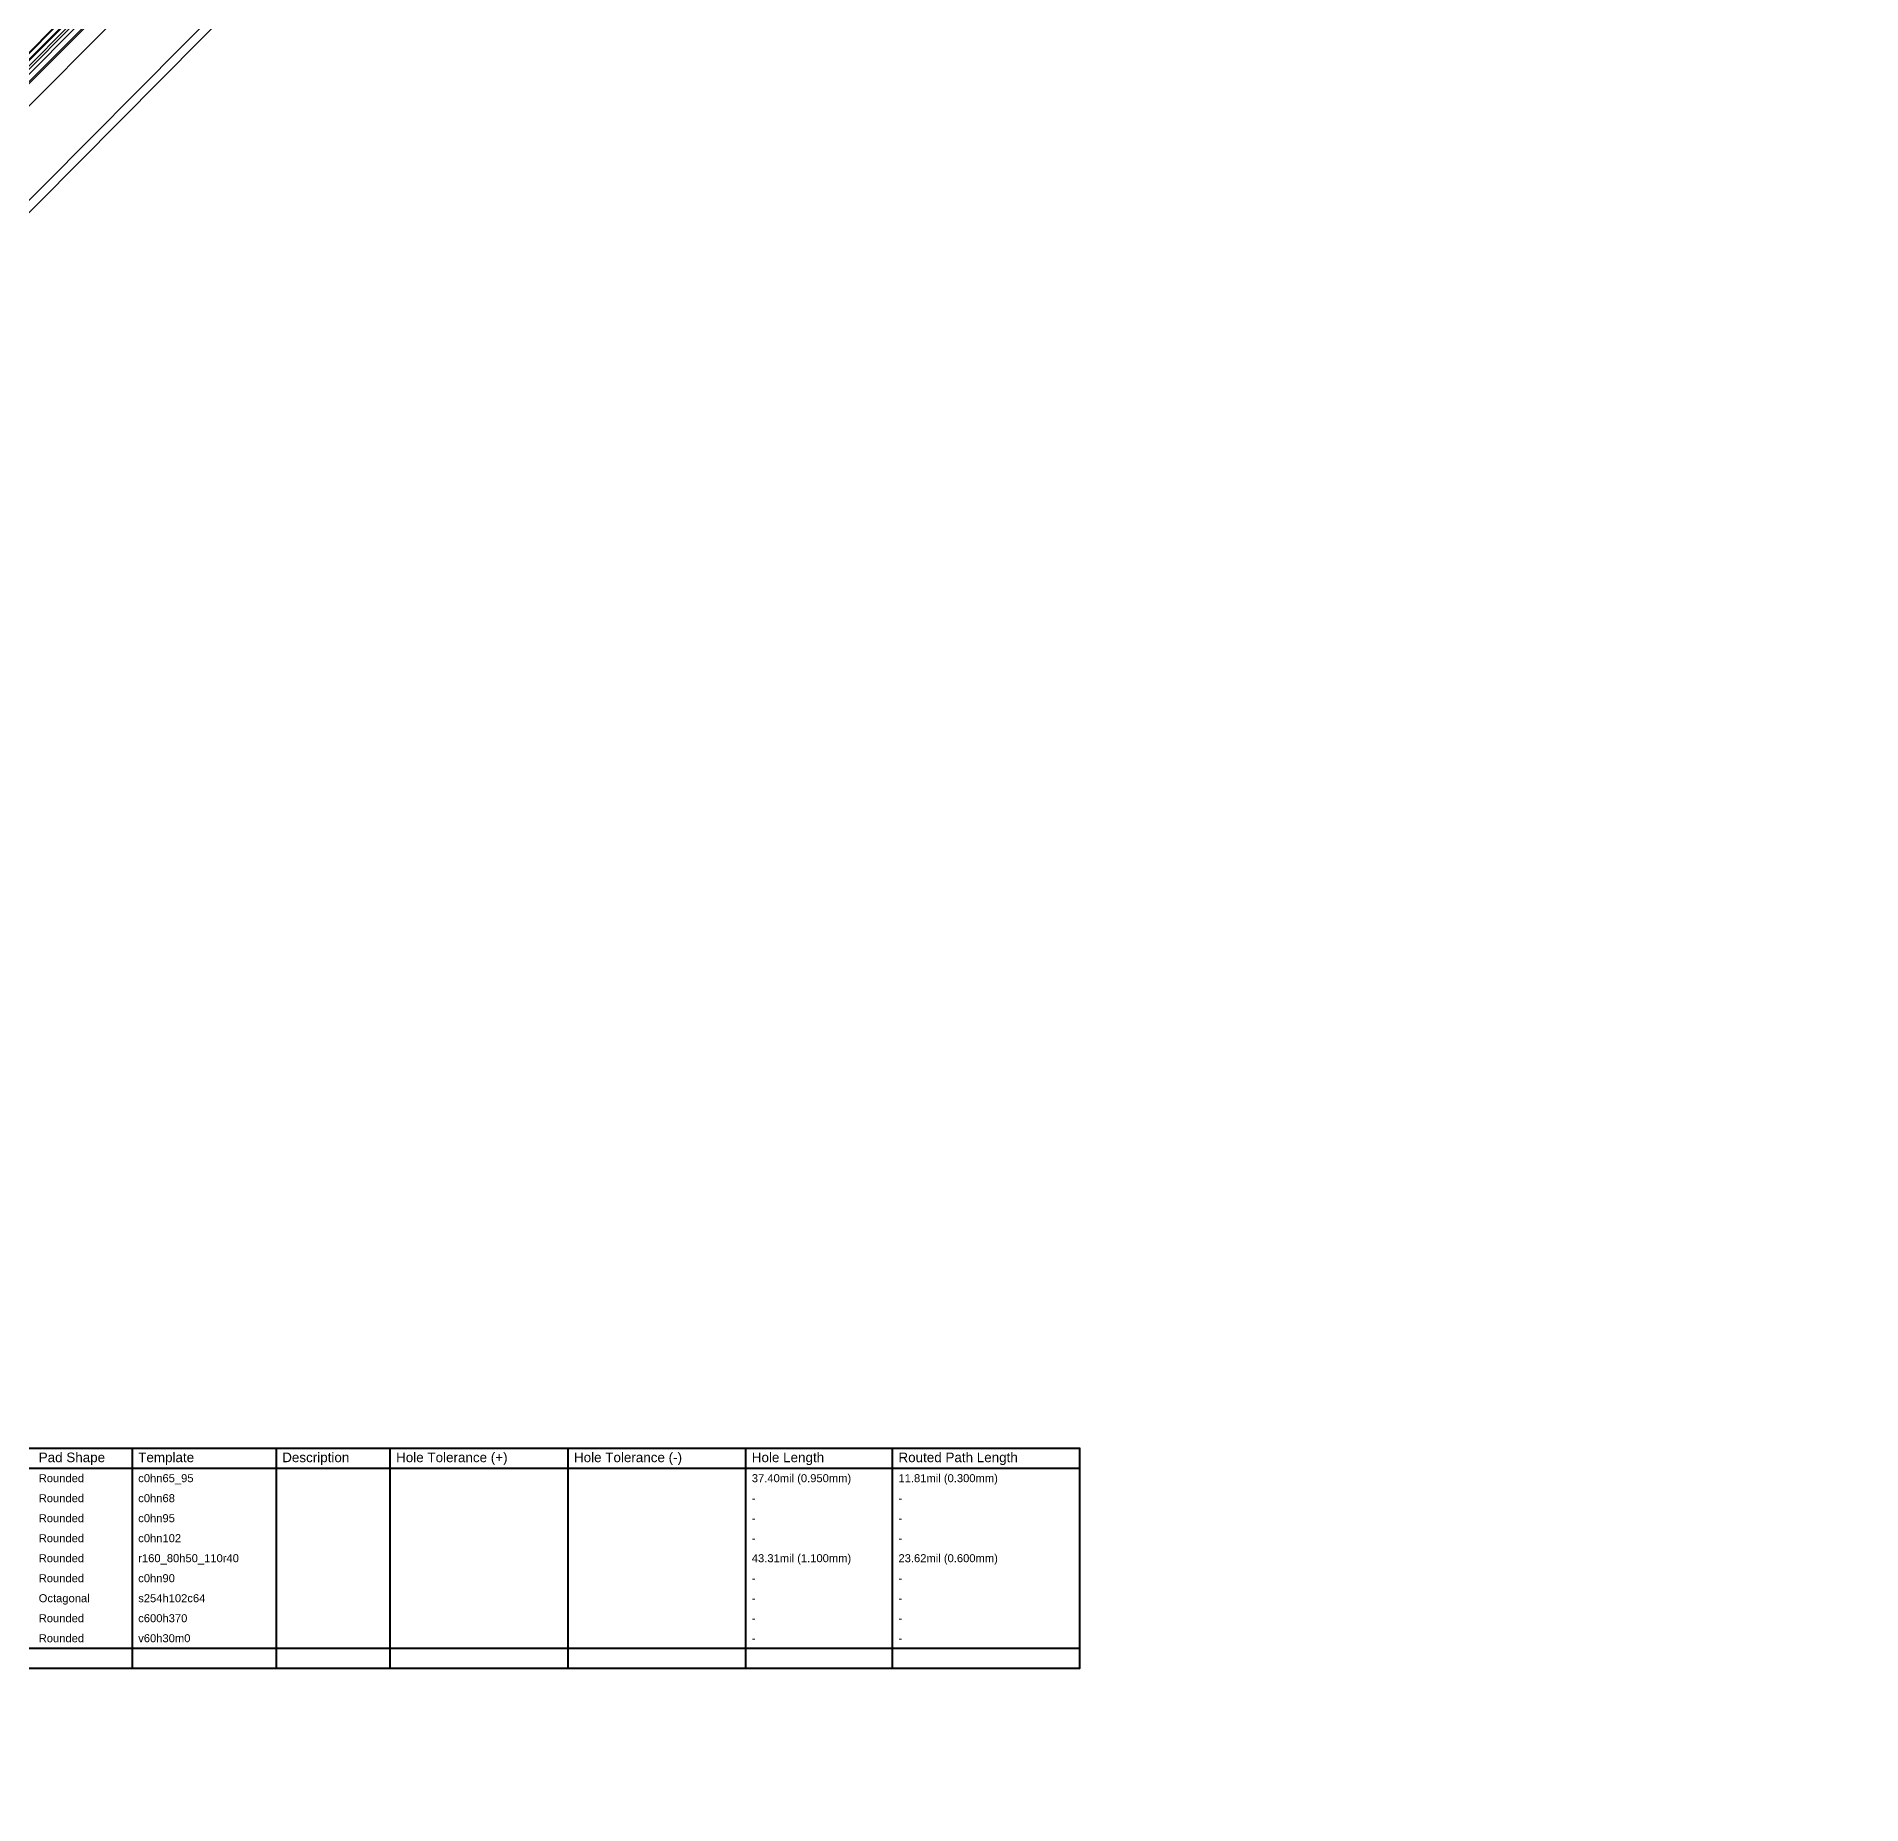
# Model space of a CAD drawing. Header units: inches. Extents: x -6 to 5433, y -4 to 5447.
# Drawn here: x 326.5 to 674, y 0.1 to 336.9 of the extents above; entities that cross this region are included whole.
import ezdxf

# ---------------------------------------------------------------- set-up
doc = ezdxf.new("R2010")
doc.units = ezdxf.units.IN
for name, color, linetype in [('Bottom Solder', 6, 'Continuous'), ('Drill Drawing', 1, 'Continuous'), ('Top Solder', 216, 'Continuous')]:
    doc.layers.add(name, color=color, linetype=linetype)
doc.styles.add('Arial', font='', dxfattribs={"height": 0.2})
doc.styles.get('Arial').set_extended_font_data('Arial')

# ---------------------------------------------------------------- blocks, each defined once
blk = doc.blocks.new('TL3340AF160QG_33')
at = {"layer": 'Top Solder'}
blk.add_line((0.77, 1.95), (-5441.51, 5436.6), dxfattribs=at)
blk = doc.blocks.new('VSON_10_EP_3_3__41')
at = {"layer": 'Top Solder'}
blk.add_line((0.42, 1.75), (5400.98, 5419.29), dxfattribs=at)
blk = doc.blocks.new('WQFN_30_EP_2_5_4_5__43')
at = {"layer": 'Top Solder'}
for p in [(0.68, 1.9), (-0.82, 1.9), (1.45, 1.65), (-1.47, 1.65), (-1.45, -1.95), (1.03, -1.95), (-0.94, -2.49), (0.68, -2.5)]:
    blk.add_line(p, (-5421.18, -5430.61), dxfattribs=at)
blk = doc.blocks.new('TL3340AF160QG_B_50')
at = {"layer": 'Bottom Solder'}
for p in [(0.77, -1.95), (-1.68, -1.95)]:
    blk.add_line(p, (-5410.54, -5449.31), dxfattribs=at)

msp = doc.modelspace()

# ---------------------------------------------------------------- linework, layer by layer
at = {"layer": 'Drill Drawing'}
for points in [[(182.79, 67.99, 0.381, 0.381, 0), (525.14, 67.99, 0.381, 0.381, 0)], [(344.72, 26.08, 0.381, 0.381, 0), (344.72, 67.99, 0.381, 0.381, 0)], [(372.15, 26.08, 0.381, 0.381, 0), (372.15, 67.99, 0.381, 0.381, 0)], [(393.83, 26.08, 0.381, 0.381, 0), (393.83, 67.99, 0.381, 0.381, 0)], [(427.71, 26.08, 0.381, 0.381, 0), (427.71, 67.99, 0.381, 0.381, 0)], [(461.58, 26.08, 0.381, 0.381, 0), (461.58, 67.99, 0.381, 0.381, 0)], [(489.51, 26.08, 0.381, 0.381, 0), (489.51, 67.99, 0.381, 0.381, 0)], [(525.14, 26.08, 0.381, 0.381, 0), (525.14, 67.99, 0.381, 0.381, 0)], [(182.79, 64.18, 0.381, 0.381, 0), (525.14, 64.18, 0.381, 0.381, 0)], [(182.79, 29.89, 0.381, 0.381, 0), (525.14, 29.89, 0.381, 0.381, 0)], [(182.79, 26.08, 0.381, 0.381, 0), (525.14, 26.08, 0.381, 0.381, 0)]]:
    msp.add_lwpolyline(points, format="xyseb", dxfattribs=at)
for points in [[(344.63, 67.99, 0.191, 0.191, 1), (344.82, 67.99, 0.191, 0.191, 1)], [(372.05, 67.99, 0.191, 0.191, 1), (372.24, 67.99, 0.191, 0.191, 1)], [(393.74, 67.99, 0.191, 0.191, 1), (393.93, 67.99, 0.191, 0.191, 1)], [(427.61, 67.99, 0.191, 0.191, 1), (427.8, 67.99, 0.191, 0.191, 1)], [(461.48, 67.99, 0.191, 0.191, 1), (461.67, 67.99, 0.191, 0.191, 1)], [(489.42, 67.99, 0.191, 0.191, 1), (489.61, 67.99, 0.191, 0.191, 1)], [(525.04, 67.99, 0.191, 0.191, 1), (525.23, 67.99, 0.191, 0.191, 1)], [(525.04, 67.99, 0.191, 0.191, 1), (525.23, 67.99, 0.191, 0.191, 1)], [(525.04, 64.18, 0.191, 0.191, 1), (525.23, 64.18, 0.191, 0.191, 1)], [(525.04, 29.89, 0.191, 0.191, 1), (525.23, 29.89, 0.191, 0.191, 1)], [(344.63, 26.08, 0.191, 0.191, 1), (344.82, 26.08, 0.191, 0.191, 1)], [(372.05, 26.08, 0.191, 0.191, 1), (372.24, 26.08, 0.191, 0.191, 1)], [(393.74, 26.08, 0.191, 0.191, 1), (393.93, 26.08, 0.191, 0.191, 1)], [(427.61, 26.08, 0.191, 0.191, 1), (427.8, 26.08, 0.191, 0.191, 1)], [(461.48, 26.08, 0.191, 0.191, 1), (461.67, 26.08, 0.191, 0.191, 1)], [(489.42, 26.08, 0.191, 0.191, 1), (489.61, 26.08, 0.191, 0.191, 1)], [(525.04, 26.08, 0.191, 0.191, 1), (525.23, 26.08, 0.191, 0.191, 1)], [(525.04, 26.08, 0.191, 0.191, 1), (525.23, 26.08, 0.191, 0.191, 1)]]:
    msp.add_lwpolyline(points, format="xyseb", close=True, dxfattribs=at)

# ---------------------------------------------------------------- block references
for name, p, rotation in [('TL3340AF160QG_33', (-3.74, 5.99), 270), ('WQFN_30_EP_2_5_4_5__43', (11.67, 16.89), 180), ('TL3340AF160QG_B_50', (22.32, -1.82), 180)]:
    msp.add_blockref(name, p, dxfattribs=dict(rotation=rotation))
msp.add_blockref('VSON_10_EP_3_3__41', (31.87, 28.2))

# ---------------------------------------------------------------- texts
at = {"layer": 'Drill Drawing', "style": 'Arial'}
for s, height, p in [('Pad Shape', 1.829, (326.92, 65.33)), ('Template', 1.829, (345.87, 65.33)), ('Description', 1.8288, (373.29, 65.33)), ('Hole Tolerance (+)', 1.8288, (394.98, 65.33)), ('Hole Tolerance (-)', 1.8288, (428.85, 65.33)), ('Hole Length', 1.8288, (462.72, 65.33)), ('Routed Path Length', 1.8288, (490.65, 65.33)), ('Rounded', 1.524, (326.92, 61.52)), ('c0hn65_95', 1.524, (345.87, 61.52)), ('37.40mil (0.950mm)', 1.524, (462.72, 61.52)), ('11.81mil (0.300mm)', 1.524, (490.65, 61.52)), ('Rounded', 1.524, (326.92, 57.71)), ('c0hn68', 1.524, (345.87, 57.71)), ('-', 1.52, (462.72, 57.71)), ('-', 1.52, (490.65, 57.71)), ('Rounded', 1.524, (326.92, 53.9)), ('c0hn95', 1.524, (345.87, 53.9)), ('-', 1.52, (462.72, 53.9)), ('-', 1.52, (490.65, 53.9)), ('Rounded', 1.524, (326.92, 50.09)), ('c0hn102', 1.524, (345.87, 50.09)), ('-', 1.52, (462.72, 50.09)), ('-', 1.52, (490.65, 50.09)), ('Rounded', 1.524, (326.92, 46.28)), ('r160_80h50_110r40', 1.524, (345.87, 46.28)), ('43.31mil (1.100mm)', 1.524, (462.72, 46.28)), ('23.62mil (0.600mm)', 1.524, (490.65, 46.28)), ('Rounded', 1.524, (326.92, 42.47)), ('c0hn90', 1.524, (345.87, 42.47)), ('-', 1.52, (462.72, 42.47)), ('-', 1.52, (490.65, 42.47)), ('Octagonal', 1.524, (326.92, 38.66)), ('s254h102c64', 1.524, (345.87, 38.66)), ('-', 1.52, (462.72, 38.66)), ('-', 1.52, (490.65, 38.66)), ('Rounded', 1.524, (326.92, 34.85)), ('c600h370', 1.524, (345.87, 34.85)), ('-', 1.52, (462.72, 34.85)), ('-', 1.52, (490.65, 34.85)), ('Rounded', 1.524, (326.92, 31.04)), ('v60h30m0', 1.524, (345.87, 31.04)), ('-', 1.52, (462.72, 31.04)), ('-', 1.52, (490.65, 31.04))]:
    msp.add_text(s, height=height, dxfattribs=at).set_placement(p)

doc.saveas('drawing.dxf')
